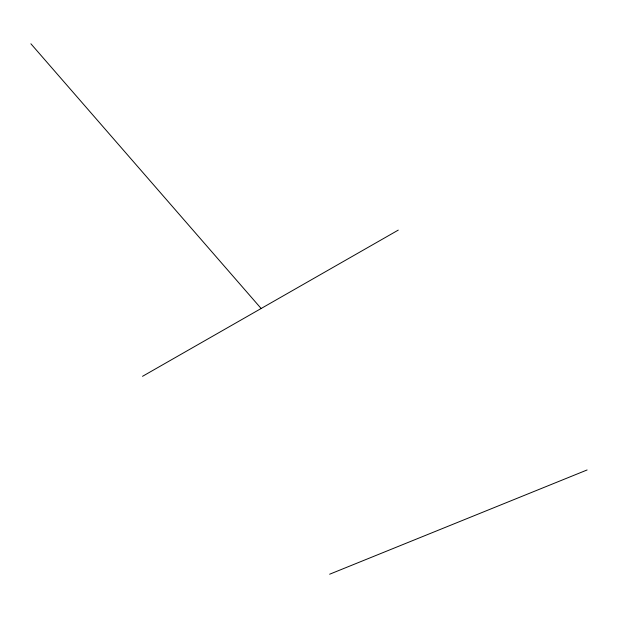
<?xml version="1.0" encoding="UTF-8"?>
<svg xmlns="http://www.w3.org/2000/svg" width="618" height="618" viewBox="0 0 618 618"><rect width="100%" height="100%" fill="white"/><g stroke="black" fill="none" stroke-linecap="round" stroke-linejoin="round"><path stroke-width="0.93" d="M142.511 376.323L398.27 230.105M329.649 574.215L587.1 469.966M30.9 43.785L261.144 308.498"/></g></svg>
